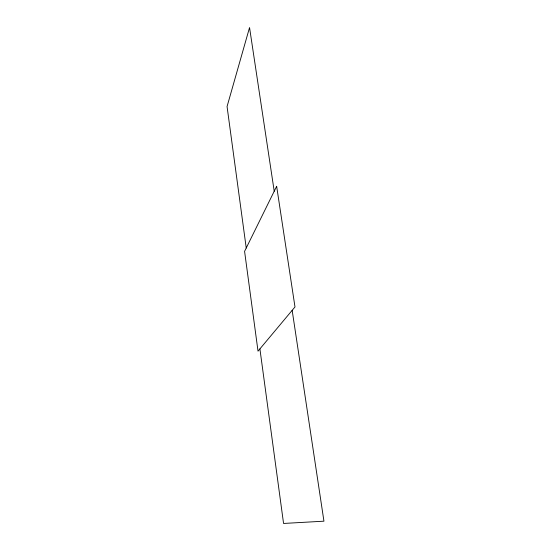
<?xml version="1.0" encoding="UTF-8"?>
<svg xmlns="http://www.w3.org/2000/svg" width="551" height="551" viewBox="0 0 551 551"><rect width="100%" height="100%" fill="white"/><g stroke="black" fill="none" stroke-linecap="round" stroke-linejoin="round"><path stroke-width="0.83" d="M274.219 191.238L249.548 27.55L227.06 106.536L246.235 248.005M292.161 310.337L323.94 521.184L283.558 523.45L259.907 348.9M276.65 186.307L244.582 251.346L258.02 351.152L294.992 306.962L276.65 186.307"/></g></svg>
